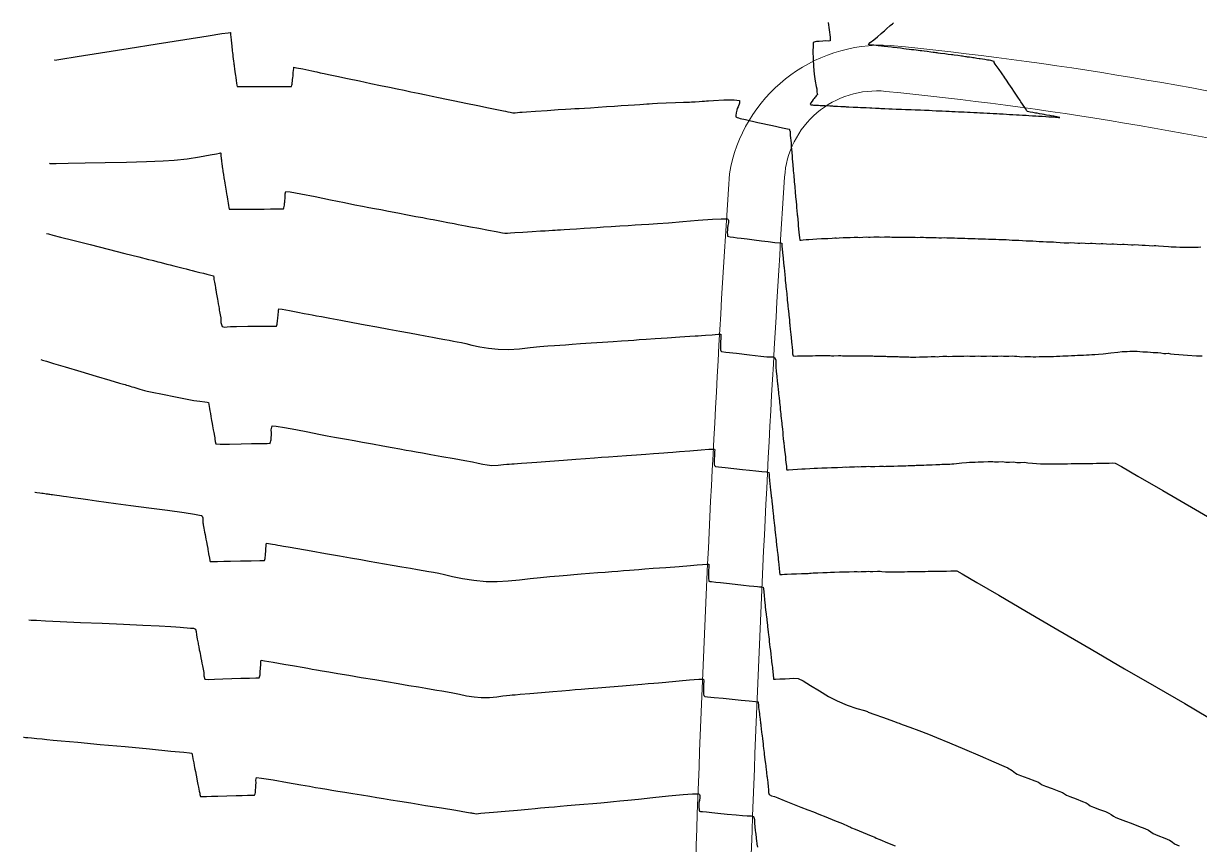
# Model space of a CAD drawing. Header units: millimetres. Extents: x 340454 to 342791, y 6993867 to 6995092.
# Drawn here: x 341712.2 to 341776, y 6994567.9 to 6994612.4 of the extents above; entities that cross this region are included whole.
import ezdxf

# ---------------------------------------------------------------- set-up
doc = ezdxf.new("R2010")
doc.units = ezdxf.units.MM
doc.header["$LTSCALE"] = 10
for name, color, linetype in [('T-HM-CURVA_INTERMEDIARIA', 45, 'Continuous'), ('T-HM-CURVA_MESTRA', 20, 'Continuous'), ('URB-Calçadas', 2, 'Continuous'), ('URB-Quadras', 3, 'Continuous')]:
    doc.layers.add(name, color=color, linetype=linetype)

msp = doc.modelspace()

# ---------------------------------------------------------------- linework, layer by layer
at = {"layer": 'T-HM-CURVA_INTERMEDIARIA', "color": 45, "linetype": 'Continuous', "lineweight": -3, "flags": 128}
for points, elevation in [([(341713.908, 6994610.455), (341713.912, 6994610.455), (341713.928, 6994610.454), (341713.94, 6994610.453), (341714.266, 6994610.505), (341715.139, 6994610.644), (341716.402, 6994610.845), (341717.901, 6994611.082), (341719.478, 6994611.332), (341720.977, 6994611.568), (341722.243, 6994611.767), (341722.982, 6994611.882), (341723.325, 6994611.934), (341723.434, 6994611.95), (341723.448, 6994611.951), (341723.452, 6994611.945), (341723.457, 6994611.92), (341723.46, 6994611.866), (341723.461, 6994611.807), (341723.468, 6994611.731), (341723.476, 6994611.654), (341723.484, 6994611.574), (341723.492, 6994611.492), (341723.5, 6994611.408), (341723.51, 6994611.321), (341723.519, 6994611.233), (341723.529, 6994611.14), (341723.54, 6994611.046), (341723.551, 6994610.948), (341723.562, 6994610.848), (341723.575, 6994610.744), (341723.587, 6994610.637), (341723.601, 6994610.526), (341723.618, 6994610.386), (341723.631, 6994610.282), (341723.638, 6994610.227), (341723.645, 6994610.172), (341723.656, 6994610.087), (341723.666, 6994610.013), (341723.672, 6994609.963), (341723.691, 6994609.834), (341723.71, 6994609.7), (341723.723, 6994609.609), (341723.738, 6994609.508), (341723.761, 6994609.35), (341723.783, 6994609.194), (341723.797, 6994609.097), (341723.809, 6994609.018), (341723.917, 6994609.016), (341724.188, 6994609.017), (341724.552, 6994609.019), (341724.94, 6994609.02), (341725.426, 6994609.022), (341726.005, 6994609.023), (341726.491, 6994609.024), (341726.696, 6994609.025), (341726.751, 6994609.025), (341726.778, 6994609.086), (341726.791, 6994609.139), (341726.804, 6994609.222), (341726.813, 6994609.298), (341726.817, 6994609.346), (341726.822, 6994609.4), (341726.83, 6994609.484), (341726.841, 6994609.595), (341726.858, 6994609.766), (341726.871, 6994609.903), (341726.877, 6994609.967), (341726.887, 6994610.066), (341727.038, 6994610.036), (341727.366, 6994609.967), (341727.7, 6994609.894), (341727.868, 6994609.858), (341727.949, 6994609.841), (341728.031, 6994609.824), (341728.126, 6994609.804), (341728.305, 6994609.766), (341728.521, 6994609.721), (341728.761, 6994609.671), (341729.212, 6994609.576), (341729.796, 6994609.453), (341730.438, 6994609.318), (341731.06, 6994609.188), (341731.585, 6994609.078), (341732.076, 6994608.975), (341732.491, 6994608.889), (341732.864, 6994608.812), (341733.227, 6994608.737), (341733.616, 6994608.656), (341734.051, 6994608.565), (341734.39, 6994608.495), (341734.729, 6994608.424), (341735.164, 6994608.333), (341735.614, 6994608.24), (341736.211, 6994608.117), (341736.854, 6994607.984), (341737.444, 6994607.863), (341737.88, 6994607.773), (341738.064, 6994607.735), (341738.158, 6994607.716), (341738.251, 6994607.696), (341738.357, 6994607.674), (341738.48, 6994607.649), (341738.605, 6994607.619), (341738.747, 6994607.594), (341738.886, 6994607.599), (341739.013, 6994607.613), (341739.134, 6994607.621), (341739.256, 6994607.629), (341739.488, 6994607.646), (341739.99, 6994607.682), (341740.612, 6994607.725), (341741.203, 6994607.766), (341741.614, 6994607.794), (341741.9, 6994607.81), (341742.122, 6994607.821), (341742.345, 6994607.832), (341742.631, 6994607.849), (341742.96, 6994607.869), (341743.373, 6994607.896), (341743.822, 6994607.927), (341744.256, 6994607.956), (341744.627, 6994607.981), (341745.012, 6994608.007), (341745.352, 6994608.03), (341745.631, 6994608.049), (341745.836, 6994608.063), (341746.011, 6994608.075), (341746.15, 6994608.085), (341746.324, 6994608.096), (341746.596, 6994608.108), (341747.058, 6994608.126), (341747.572, 6994608.145), (341748, 6994608.161), (341748.203, 6994608.169), (341748.322, 6994608.176), (341748.44, 6994608.184), (341748.63, 6994608.196), (341748.847, 6994608.211), (341749.011, 6994608.221), (341749.138, 6994608.23), (341749.247, 6994608.238), (341749.357, 6994608.245), (341749.636, 6994608.263), (341750.193, 6994608.293), (341750.752, 6994608.304), (341751.037, 6994608.266), (341751.036, 6994608.11), (341750.957, 6994607.92), (341750.905, 6994607.821), (341750.888, 6994607.728), (341750.875, 6994607.661), (341750.864, 6994607.6), (341750.855, 6994607.549), (341750.847, 6994607.487), (341750.842, 6994607.428), (341750.845, 6994607.369), (341750.906, 6994607.338), (341750.977, 6994607.315), (341751.073, 6994607.287), (341751.366, 6994607.222), (341752.031, 6994607.075), (341752.817, 6994606.901), (341753.365, 6994606.78), (341753.644, 6994606.718), (341753.737, 6994606.697), (341753.749, 6994606.694), (341753.751, 6994606.687), (341753.754, 6994606.657), (341753.757, 6994606.635), (341753.775, 6994606.587), (341753.791, 6994606.391), (341753.807, 6994606.192), (341753.812, 6994606.129), (341753.829, 6994605.932), (341753.845, 6994605.73), (341753.853, 6994605.632), (341753.869, 6994605.442), (341753.886, 6994605.24), (341753.892, 6994605.167), (341753.899, 6994605.094), (341753.912, 6994604.942), (341753.926, 6994604.778), (341753.933, 6994604.688), (341753.941, 6994604.597), (341753.953, 6994604.464), (341753.965, 6994604.316), (341753.975, 6994604.208), (341753.984, 6994604.099), (341753.995, 6994603.983), (341754.006, 6994603.853), (341754.018, 6994603.72), (341754.028, 6994603.601), (341754.038, 6994603.495), (341754.047, 6994603.39), (341754.061, 6994603.24), (341754.073, 6994603.104), (341754.081, 6994603.016), (341754.089, 6994602.927), (341754.104, 6994602.761), (341754.118, 6994602.606), (341754.125, 6994602.536), (341754.131, 6994602.466), (341754.148, 6994602.283), (341754.164, 6994602.109), (341754.169, 6994602.057), (341754.174, 6994602.005), (341754.193, 6994601.805), (341754.211, 6994601.611), (341754.218, 6994601.544), (341754.224, 6994601.472), (341754.24, 6994601.307), (341754.259, 6994601.114), (341754.284, 6994600.833), (341754.3, 6994600.69), (341754.385, 6994600.696), (341754.486, 6994600.705), (341754.649, 6994600.719), (341754.804, 6994600.731), (341755.007, 6994600.745), (341755.233, 6994600.76), (341755.487, 6994600.776), (341755.611, 6994600.784), (341755.683, 6994600.78), (341755.819, 6994600.789), (341756.066, 6994600.805), (341756.206, 6994600.814), (341756.256, 6994600.811), (341756.306, 6994600.808), (341756.433, 6994600.816), (341756.66, 6994600.83), (341756.792, 6994600.837), (341756.855, 6994600.833), (341756.918, 6994600.83), (341757.038, 6994600.836), (341757.246, 6994600.848), (341757.372, 6994600.854), (341757.446, 6994600.85), (341757.52, 6994600.845), (341757.73, 6994600.856), (341757.946, 6994600.866), (341758.03, 6994600.861), (341758.114, 6994600.856), (341758.312, 6994600.864), (341758.516, 6994600.873), (341758.609, 6994600.867), (341758.702, 6994600.861), (341758.888, 6994600.869), (341759.081, 6994600.876), (341759.183, 6994600.871), (341759.285, 6994600.863), (341759.387, 6994600.856), (341759.49, 6994600.851), (341759.673, 6994600.856), (341759.862, 6994600.862), (341759.973, 6994600.855), (341760.084, 6994600.848), (341760.256, 6994600.853), (341760.436, 6994600.857), (341760.554, 6994600.85), (341760.672, 6994600.842), (341760.835, 6994600.846), (341761.006, 6994600.85), (341761.13, 6994600.842), (341761.255, 6994600.834), (341761.41, 6994600.837), (341761.572, 6994600.84), (341761.703, 6994600.832), (341761.835, 6994600.823), (341761.982, 6994600.826), (341762.136, 6994600.828), (341762.273, 6994600.82), (341762.41, 6994600.811), (341762.551, 6994600.813), (341762.698, 6994600.815), (341762.844, 6994600.805), (341762.983, 6994600.796), (341763.121, 6994600.797), (341763.258, 6994600.799), (341763.409, 6994600.789), (341763.554, 6994600.779), (341763.685, 6994600.78), (341763.816, 6994600.781), (341763.972, 6994600.771), (341764.121, 6994600.761), (341764.247, 6994600.762), (341764.373, 6994600.762), (341764.533, 6994600.752), (341764.687, 6994600.741), (341764.808, 6994600.741), (341764.928, 6994600.742), (341765.092, 6994600.731), (341765.251, 6994600.72), (341765.367, 6994600.72), (341765.483, 6994600.72), (341765.65, 6994600.709), (341765.814, 6994600.697), (341765.925, 6994600.697), (341766.036, 6994600.697), (341766.174, 6994600.688), (341766.375, 6994600.674), (341766.579, 6994600.659), (341766.717, 6994600.65), (341766.826, 6994600.649), (341766.935, 6994600.649), (341767.112, 6994600.636), (341767.285, 6994600.624), (341767.39, 6994600.624), (341767.494, 6994600.623), (341767.674, 6994600.61), (341767.851, 6994600.598), (341767.952, 6994600.597), (341768.052, 6994600.596), (341768.194, 6994600.587), (341768.416, 6994600.57), (341768.637, 6994600.553), (341768.783, 6994600.544), (341768.89, 6994600.551), (341768.998, 6994600.557), (341769.186, 6994600.544), (341769.371, 6994600.53), (341769.475, 6994600.537), (341769.579, 6994600.544), (341769.771, 6994600.53), (341769.959, 6994600.516), (341770.058, 6994600.522), (341770.157, 6994600.528), (341770.352, 6994600.514), (341770.544, 6994600.5), (341770.639, 6994600.505), (341770.734, 6994600.511), (341770.932, 6994600.496), (341771.127, 6994600.481), (341771.218, 6994600.486), (341771.309, 6994600.491), (341771.509, 6994600.476), (341771.707, 6994600.461), (341771.795, 6994600.466), (341771.882, 6994600.47), (341772.085, 6994600.455), (341772.286, 6994600.44), (341772.37, 6994600.444), (341772.454, 6994600.448), (341772.66, 6994600.432), (341772.863, 6994600.416), (341772.944, 6994600.42), (341773.024, 6994600.424), (341773.233, 6994600.408), (341773.439, 6994600.392), (341773.516, 6994600.395), (341773.594, 6994600.398), (341773.746, 6994600.387), (341774.013, 6994600.365), (341774.283, 6994600.344), (341774.436, 6994600.332), (341774.511, 6994600.335), (341774.586, 6994600.338), (341774.704, 6994600.329), (341774.897, 6994600.313), (341775.014, 6994600.304), (341775.087, 6994600.306), (341775.158, 6994600.309), (341775.227, 6994600.312), (341775.296, 6994600.314), (341775.425, 6994600.314), (341775.644, 6994600.314), (341775.771, 6994600.315), (341775.837, 6994600.317), (341775.903, 6994600.319), (341776.042, 6994600.327)], 711), ([(341755.851, 6994612.487), (341755.904, 6994612.092), (341755.947, 6994611.69), (341755.95, 6994611.49), (341755.843, 6994611.476), (341755.701, 6994611.489), (341755.552, 6994611.478), (341755.36, 6994611.461), (341755.263, 6994611.453), (341755.212, 6994611.448), (341755.139, 6994611.433), (341755.085, 6994611.418), (341755.035, 6994611.396), (341755.026, 6994611.333), (341755.022, 6994611.213), (341755.018, 6994610.914), (341755.022, 6994610.515), (341755.043, 6994610.096), (341755.088, 6994609.687), (341755.146, 6994609.309), (341755.197, 6994609.023), (341755.221, 6994608.891), (341755.229, 6994608.792), (341755.236, 6994608.709), (341755.254, 6994608.643), (341755.268, 6994608.584), (341755.235, 6994608.546), (341755.197, 6994608.51), (341755.153, 6994608.461), (341755.114, 6994608.417), (341755.078, 6994608.372), (341755.034, 6994608.313), (341754.974, 6994608.231), (341754.908, 6994608.13), (341754.862, 6994608.045), (341754.922, 6994608.027), (341754.991, 6994608.017), (341755.05, 6994608.014), (341755.104, 6994608.011), (341755.191, 6994608.007), (341755.261, 6994608.004), (341755.319, 6994608.001), (341755.401, 6994607.997), (341755.519, 6994607.991), (341755.684, 6994607.982), (341755.938, 6994607.97), (341756.08, 6994607.962), (341756.14, 6994607.959), (341756.2, 6994607.956), (341756.271, 6994607.953), (341756.351, 6994607.949), (341756.529, 6994607.94), (341756.701, 6994607.931), (341756.763, 6994607.928), (341756.826, 6994607.925), (341756.958, 6994607.918), (341757.2, 6994607.906), (341757.45, 6994607.894), (341757.589, 6994607.887), (341757.648, 6994607.884), (341757.706, 6994607.881), (341757.907, 6994607.871), (341758.104, 6994607.861), (341758.203, 6994607.856), (341758.411, 6994607.845), (341758.615, 6994607.835), (341758.701, 6994607.831), (341758.914, 6994607.82), (341759.125, 6994607.81), (341759.2, 6994607.806), (341759.315, 6994607.8), (341759.52, 6994607.79), (341759.634, 6994607.784), (341759.707, 6994607.787), (341759.824, 6994607.781), (341760.034, 6994607.771), (341760.15, 6994607.765), (341760.217, 6994607.771), (341760.335, 6994607.765), (341760.55, 6994607.754), (341760.667, 6994607.748), (341760.725, 6994607.752), (341760.845, 6994607.746), (341761.064, 6994607.735), (341761.183, 6994607.729), (341761.233, 6994607.732), (341761.309, 6994607.728), (341761.486, 6994607.718), (341761.697, 6994607.708), (341761.871, 6994607.7), (341762.022, 6994607.693), (341762.211, 6994607.685), (341762.397, 6994607.677), (341762.545, 6994607.671), (341762.725, 6994607.663), (341762.902, 6994607.654), (341763.043, 6994607.647), (341763.22, 6994607.638), (341763.4, 6994607.629), (341763.547, 6994607.621), (341763.731, 6994607.612), (341763.918, 6994607.603), (341764.07, 6994607.595), (341764.262, 6994607.585), (341764.452, 6994607.575), (341764.603, 6994607.568), (341764.793, 6994607.557), (341764.982, 6994607.547), (341765.133, 6994607.539), (341765.322, 6994607.528), (341765.512, 6994607.518), (341765.662, 6994607.509), (341765.851, 6994607.498), (341766.041, 6994607.488), (341766.191, 6994607.479), (341766.38, 6994607.468), (341766.57, 6994607.456), (341766.72, 6994607.448), (341766.909, 6994607.436), (341767.099, 6994607.425), (341767.249, 6994607.416), (341767.438, 6994607.404), (341767.636, 6994607.392), (341767.795, 6994607.382), (341767.965, 6994607.371), (341768.161, 6994607.353), (341768.325, 6994607.337), (341768.395, 6994607.344), (341768.236, 6994607.383), (341768.07, 6994607.403), (341768.013, 6994607.413), (341767.854, 6994607.442), (341767.678, 6994607.473), (341767.61, 6994607.486), (341767.542, 6994607.498), (341767.439, 6994607.516), (341767.301, 6994607.54), (341767.166, 6994607.564), (341767.07, 6994607.581), (341767.006, 6994607.592), (341766.943, 6994607.603), (341766.788, 6994607.63), (341766.647, 6994607.655), (341766.613, 6994607.706), (341766.531, 6994607.829), (341766.38, 6994608.057), (341766.29, 6994608.192), (341766.249, 6994608.251), (341766.209, 6994608.311), (341766.154, 6994608.392), (341766.082, 6994608.498), (341766.01, 6994608.604), (341765.904, 6994608.764), (341765.81, 6994608.904), (341765.723, 6994609.033), (341765.636, 6994609.161), (341765.504, 6994609.355), (341765.408, 6994609.496), (341765.357, 6994609.571), (341765.306, 6994609.646), (341765.231, 6994609.756), (341765.104, 6994609.94), (341765.004, 6994610.087), (341764.9, 6994610.237), (341764.841, 6994610.323), (341764.834, 6994610.377), (341764.773, 6994610.394), (341764.718, 6994610.407), (341764.651, 6994610.419), (341764.563, 6994610.436), (341764.476, 6994610.451), (341764.408, 6994610.462), (341764.337, 6994610.474), (341764.21, 6994610.495), (341764.085, 6994610.515), (341764.03, 6994610.523), (341763.891, 6994610.544), (341763.751, 6994610.566), (341763.689, 6994610.575), (341763.605, 6994610.587), (341763.507, 6994610.601), (341763.401, 6994610.616), (341763.34, 6994610.625), (341763.28, 6994610.633), (341763.196, 6994610.645), (341763.125, 6994610.655), (341763.07, 6994610.662), (341762.875, 6994610.689), (341762.678, 6994610.715), (341762.603, 6994610.725), (341762.522, 6994610.736), (341762.347, 6994610.759), (341762.163, 6994610.784), (341761.929, 6994610.814), (341761.801, 6994610.831), (341761.742, 6994610.839), (341761.683, 6994610.846), (341761.614, 6994610.855), (341761.539, 6994610.865), (341761.399, 6994610.883), (341761.201, 6994610.908), (341761.044, 6994610.928), (341760.923, 6994610.943), (341760.822, 6994610.956), (341760.72, 6994610.968), (341760.61, 6994610.982), (341760.484, 6994610.998), (341760.363, 6994611.012), (341760.239, 6994611.028), (341760.077, 6994611.047), (341759.942, 6994611.064), (341759.85, 6994611.075), (341759.757, 6994611.086), (341759.575, 6994611.108), (341759.409, 6994611.127), (341759.342, 6994611.135), (341759.276, 6994611.143), (341759.07, 6994611.167), (341758.876, 6994611.19), (341758.794, 6994611.199), (341758.727, 6994611.207), (341758.559, 6994611.226), (341758.312, 6994611.254), (341758.133, 6994611.255), (341758.024, 6994611.286), (341758.117, 6994611.393), (341758.321, 6994611.548), (341758.508, 6994611.711), (341758.717, 6994611.894), (341758.821, 6994611.985), (341758.887, 6994612.041), (341758.999, 6994612.138), (341759.202, 6994612.316), (341759.322, 6994612.42), (341759.376, 6994612.466)], 712), ([(341713.48, 6994601.053), (341713.581, 6994601.028), (341713.816, 6994600.968), (341714.241, 6994600.86), (341714.91, 6994600.691), (341715.848, 6994600.453), (341716.817, 6994600.207), (341717.727, 6994599.977), (341718.489, 6994599.783), (341719.015, 6994599.65), (341719.215, 6994599.599), (341719.276, 6994599.584), (341719.337, 6994599.568), (341719.415, 6994599.549), (341719.507, 6994599.525), (341719.63, 6994599.494), (341719.831, 6994599.443), (341720.005, 6994599.399), (341720.191, 6994599.352), (341720.386, 6994599.302), (341720.596, 6994599.249), (341720.749, 6994599.211), (341720.883, 6994599.176), (341721.052, 6994599.134), (341721.225, 6994599.09), (341721.378, 6994599.051), (341721.57, 6994599.002), (341721.791, 6994598.946), (341721.991, 6994598.896), (341722.165, 6994598.852), (341722.392, 6994598.802), (341722.523, 6994598.758), (341722.549, 6994598.666), (341722.558, 6994598.558), (341722.581, 6994598.424), (341722.615, 6994598.228), (341722.634, 6994598.119), (341722.644, 6994598.065), (341722.653, 6994598.012), (341722.68, 6994597.858), (341722.711, 6994597.683), (341722.727, 6994597.591), (341722.743, 6994597.499), (341722.762, 6994597.389), (341722.786, 6994597.25), (341722.812, 6994597.101), (341722.832, 6994596.987), (341722.847, 6994596.904), (341722.862, 6994596.82), (341722.894, 6994596.637), (341722.922, 6994596.475), (341722.937, 6994596.394), (341722.933, 6994596.232), (341723.004, 6994596.013), (341723.12, 6994595.976), (341723.267, 6994595.996), (341723.447, 6994596.016), (341723.776, 6994596.018), (341724.39, 6994596.023), (341725.085, 6994596.027), (341725.653, 6994596.031), (341725.889, 6994596.033), (341725.942, 6994596.032), (341725.97, 6994596.087), (341725.982, 6994596.138), (341725.991, 6994596.192), (341726.002, 6994596.281), (341726.007, 6994596.343), (341726.017, 6994596.455), (341726.036, 6994596.666), (341726.048, 6994596.802), (341726.049, 6994596.9), (341726.064, 6994596.978), (341726.246, 6994596.953), (341726.647, 6994596.878), (341727.101, 6994596.788), (341727.44, 6994596.722), (341727.684, 6994596.677), (341727.877, 6994596.642), (341728.121, 6994596.597), (341728.386, 6994596.547), (341728.84, 6994596.463), (341729.424, 6994596.354), (341730.08, 6994596.233), (341730.75, 6994596.108), (341731.375, 6994595.993), (341732.04, 6994595.87), (341732.635, 6994595.76), (341733.161, 6994595.663), (341733.616, 6994595.58), (341734, 6994595.509), (341734.409, 6994595.433), (341734.763, 6994595.367), (341735.063, 6994595.312), (341735.309, 6994595.266), (341735.545, 6994595.223), (341735.732, 6994595.188), (341735.968, 6994595.144), (341736.201, 6994595.09), (341736.538, 6994595.007), (341736.957, 6994594.914), (341737.437, 6994594.831), (341737.958, 6994594.779), (341738.522, 6994594.775), (341739.118, 6994594.811), (341739.7, 6994594.867), (341740.224, 6994594.924), (341740.644, 6994594.964), (341741.018, 6994594.989), (341741.308, 6994595.009), (341741.599, 6994595.028), (341741.972, 6994595.054), (341742.419, 6994595.084), (341742.993, 6994595.123), (341743.611, 6994595.166), (341744.187, 6994595.205), (341744.636, 6994595.236), (341745.012, 6994595.262), (341745.305, 6994595.282), (341745.599, 6994595.302), (341745.975, 6994595.328), (341746.465, 6994595.36), (341747.121, 6994595.404), (341747.798, 6994595.449), (341748.349, 6994595.486), (341748.627, 6994595.505), (341748.801, 6994595.516), (341748.974, 6994595.528), (341749.202, 6994595.544), (341749.555, 6994595.569), (341749.879, 6994595.591), (341750.024, 6994595.598), (341750.025, 6994595.548), (341750.021, 6994595.497), (341750.02, 6994595.425), (341750.017, 6994595.338), (341750.014, 6994595.21), (341750.01, 6994595.048), (341750.007, 6994594.929), (341750.006, 6994594.868), (341750.007, 6994594.813), (341750.011, 6994594.757), (341750.019, 6994594.702), (341750.068, 6994594.658), (341750.306, 6994594.63), (341750.875, 6994594.562), (341751.571, 6994594.479), (341752.187, 6994594.406), (341752.516, 6994594.367), (341752.693, 6994594.368), (341752.837, 6994594.372), (341752.956, 6994594.315), (341753.012, 6994594.181), (341753.009, 6994594.007), (341753.008, 6994593.81), (341753.029, 6994593.601), (341753.047, 6994593.427), (341753.055, 6994593.349), (341753.064, 6994593.271), (341753.083, 6994593.084), (341753.103, 6994592.889), (341753.109, 6994592.831), (341753.115, 6994592.773), (341753.133, 6994592.606), (341753.151, 6994592.429), (341753.159, 6994592.353), (341753.167, 6994592.276), (341753.183, 6994592.129), (341753.2, 6994591.969), (341753.21, 6994591.874), (341753.22, 6994591.779), (341753.233, 6994591.651), (341753.248, 6994591.509), (341753.26, 6994591.395), (341753.272, 6994591.281), (341753.284, 6994591.166), (341753.297, 6994591.048), (341753.312, 6994590.908), (341753.325, 6994590.784), (341753.335, 6994590.686), (341753.346, 6994590.588), (341753.362, 6994590.431), (341753.378, 6994590.287), (341753.386, 6994590.207), (341753.395, 6994590.128), (341753.413, 6994589.953), (341753.431, 6994589.79), (341753.437, 6994589.728), (341753.444, 6994589.667), (341753.458, 6994589.535), (341753.484, 6994589.292), (341753.504, 6994589.104), (341753.523, 6994588.928), (341753.532, 6994588.849), (341753.537, 6994588.795), (341753.551, 6994588.667), (341753.577, 6994588.432), (341753.59, 6994588.304), (341753.597, 6994588.246), (341753.693, 6994588.251), (341753.919, 6994588.265), (341754.188, 6994588.282), (341754.411, 6994588.295), (341754.604, 6994588.305), (341754.844, 6994588.318), (341755.077, 6994588.33), (341755.262, 6994588.339), (341755.493, 6994588.35), (341755.786, 6994588.363), (341756.032, 6994588.373), (341756.137, 6994588.377), (341756.196, 6994588.373), (341756.347, 6994588.38), (341756.623, 6994588.394), (341756.776, 6994588.401), (341756.848, 6994588.395), (341756.994, 6994588.402), (341757.261, 6994588.414), (341757.41, 6994588.421), (341757.494, 6994588.414), (341757.637, 6994588.42), (341757.894, 6994588.432), (341758.039, 6994588.438), (341758.136, 6994588.43), (341758.233, 6994588.422), (341758.375, 6994588.428), (341758.628, 6994588.438), (341758.773, 6994588.443), (341758.827, 6994588.438), (341758.882, 6994588.434), (341758.975, 6994588.437), (341759.175, 6994588.444), (341759.405, 6994588.452), (341759.627, 6994588.46), (341759.812, 6994588.467), (341759.904, 6994588.47), (341759.975, 6994588.47), (341760.047, 6994588.47), (341760.177, 6994588.474), (341760.396, 6994588.482), (341760.532, 6994588.487), (341760.614, 6994588.491), (341760.697, 6994588.496), (341760.826, 6994588.5), (341761.036, 6994588.507), (341761.17, 6994588.512), (341761.258, 6994588.516), (341761.346, 6994588.521), (341761.474, 6994588.526), (341761.676, 6994588.532), (341761.807, 6994588.537), (341761.901, 6994588.542), (341761.996, 6994588.547), (341762.121, 6994588.551), (341762.316, 6994588.558), (341762.445, 6994588.562), (341762.545, 6994588.567), (341762.645, 6994588.572), (341762.803, 6994588.591), (341763.081, 6994588.625), (341763.342, 6994588.651), (341763.51, 6994588.662), (341763.645, 6994588.665), (341763.808, 6994588.67), (341763.969, 6994588.677), (341764.098, 6994588.682), (341764.254, 6994588.688), (341764.521, 6994588.701), (341764.68, 6994588.706), (341764.772, 6994588.691), (341764.865, 6994588.677), (341765.071, 6994588.685), (341765.28, 6994588.693), (341765.375, 6994588.678), (341765.471, 6994588.663), (341765.671, 6994588.67), (341765.875, 6994588.676), (341765.973, 6994588.661), (341766.072, 6994588.645), (341766.268, 6994588.651), (341766.466, 6994588.657), (341766.568, 6994588.641), (341766.669, 6994588.624), (341766.921, 6994588.606), (341767.35, 6994588.58), (341767.632, 6994588.565), (341767.77, 6994588.564), (341767.908, 6994588.566), (341768.113, 6994588.571), (341768.322, 6994588.575), (341768.466, 6994588.575), (341768.609, 6994588.576), (341768.808, 6994588.58), (341769.012, 6994588.584), (341769.16, 6994588.584), (341769.308, 6994588.584), (341769.502, 6994588.588), (341769.701, 6994588.592), (341769.854, 6994588.593), (341770.007, 6994588.593), (341770.195, 6994588.596), (341770.39, 6994588.6), (341770.547, 6994588.6), (341770.704, 6994588.6), (341770.888, 6994588.604), (341771.078, 6994588.607), (341771.243, 6994588.621), (341771.401, 6994588.607), (341771.731, 6994588.422), (341772.618, 6994587.911), (341773.983, 6994587.121), (341775.747, 6994586.097), (341777.829, 6994584.887)], 709), ([(341713.168, 6994594.219), (341713.259, 6994594.192), (341713.474, 6994594.128), (341713.866, 6994594.012), (341714.484, 6994593.828), (341715.336, 6994593.575), (341716.181, 6994593.324), (341716.917, 6994593.106), (341717.44, 6994592.951), (341717.649, 6994592.889), (341717.736, 6994592.863), (341717.822, 6994592.837), (341717.913, 6994592.81), (341718.009, 6994592.782), (341718.107, 6994592.753), (341718.211, 6994592.722), (341718.317, 6994592.691), (341718.43, 6994592.657), (341718.545, 6994592.623), (341718.669, 6994592.586), (341718.793, 6994592.547), (341718.93, 6994592.509), (341719.201, 6994592.453), (341719.776, 6994592.339), (341720.47, 6994592.203), (341721.097, 6994592.082), (341721.472, 6994592.012), (341721.793, 6994591.963), (341722.063, 6994591.927), (341722.18, 6994591.912), (341722.252, 6994591.902), (341722.274, 6994591.786), (341722.313, 6994591.569), (341722.335, 6994591.438), (341722.348, 6994591.368), (341722.361, 6994591.298), (341722.388, 6994591.145), (341722.428, 6994590.926), (341722.457, 6994590.762), (341722.48, 6994590.635), (341722.5, 6994590.525), (341722.52, 6994590.414), (341722.546, 6994590.273), (341722.581, 6994590.078), (341722.6, 6994589.975), (341722.613, 6994589.903), (341722.617, 6994589.789), (341722.659, 6994589.648), (341722.889, 6994589.634), (341723.403, 6994589.638), (341724.029, 6994589.652), (341724.596, 6994589.667), (341724.932, 6994589.675), (341725.211, 6994589.678), (341725.445, 6994589.681), (341725.545, 6994589.683), (341725.595, 6994589.681), (341725.628, 6994589.747), (341725.643, 6994589.825), (341725.651, 6994589.881), (341725.656, 6994589.933), (341725.663, 6994590.017), (341725.671, 6994590.116), (341725.677, 6994590.183), (341725.682, 6994590.249), (341725.665, 6994590.422), (341725.714, 6994590.629), (341725.92, 6994590.621), (341726.379, 6994590.547), (341726.988, 6994590.431), (341727.644, 6994590.299), (341728.243, 6994590.178), (341728.683, 6994590.093), (341729.096, 6994590.019), (341729.417, 6994589.961), (341729.738, 6994589.904), (341730.151, 6994589.83), (341730.605, 6994589.748), (341731.143, 6994589.651), (341731.701, 6994589.55), (341732.215, 6994589.458), (341732.621, 6994589.384), (341732.97, 6994589.321), (341733.242, 6994589.272), (341733.514, 6994589.223), (341733.863, 6994589.161), (341734.311, 6994589.081), (341734.915, 6994588.973), (341735.566, 6994588.857), (341736.152, 6994588.752), (341736.56, 6994588.679), (341736.874, 6994588.617), (341737.132, 6994588.56), (341737.37, 6994588.516), (341737.619, 6994588.49), (341737.965, 6994588.496), (341738.254, 6994588.528), (341738.426, 6994588.55), (341738.559, 6994588.56), (341738.693, 6994588.57), (341738.82, 6994588.579), (341739.002, 6994588.592), (341739.223, 6994588.608), (341739.508, 6994588.629), (341740.053, 6994588.67), (341740.752, 6994588.721), (341741.495, 6994588.776), (341742.175, 6994588.826), (341742.683, 6994588.863), (341743.172, 6994588.899), (341743.552, 6994588.928), (341743.933, 6994588.956), (341744.422, 6994588.992), (341744.921, 6994589.028), (341745.452, 6994589.066), (341745.96, 6994589.102), (341746.385, 6994589.133), (341746.673, 6994589.154), (341746.94, 6994589.173), (341747.153, 6994589.189), (341747.42, 6994589.209), (341747.78, 6994589.237), (341748.351, 6994589.284), (341748.968, 6994589.333), (341749.384, 6994589.362), (341749.595, 6994589.373), (341749.669, 6994589.373), (341749.681, 6994589.371), (341749.688, 6994589.358), (341749.694, 6994589.317), (341749.687, 6994589.236), (341749.677, 6994589.154), (341749.675, 6994589.075), (341749.674, 6994588.997), (341749.67, 6994588.83), (341749.667, 6994588.685), (341749.667, 6994588.634), (341749.671, 6994588.546), (341749.681, 6994588.476), (341749.746, 6994588.43), (341749.894, 6994588.413), (341750.257, 6994588.371), (341750.73, 6994588.317), (341751.203, 6994588.264), (341751.571, 6994588.222), (341751.925, 6994588.187), (341752.252, 6994588.16), (341752.501, 6994588.133), (341752.619, 6994588.102), (341752.647, 6994587.991), (341752.646, 6994587.853), (341752.664, 6994587.688), (341752.688, 6994587.469), (341752.7, 6994587.355), (341752.708, 6994587.287), (341752.72, 6994587.177), (341752.742, 6994586.976), (341752.754, 6994586.858), (341752.761, 6994586.801), (341752.767, 6994586.743), (341752.787, 6994586.559), (341752.809, 6994586.361), (341752.818, 6994586.28), (341752.827, 6994586.199), (341752.844, 6994586.04), (341752.864, 6994585.864), (341752.875, 6994585.759), (341752.887, 6994585.653), (341752.901, 6994585.522), (341752.918, 6994585.367), (341752.933, 6994585.232), (341752.947, 6994585.107), (341752.96, 6994584.988), (341752.973, 6994584.87), (341752.992, 6994584.704), (341753.008, 6994584.56), (341753.018, 6994584.467), (341753.029, 6994584.373), (341753.05, 6994584.184), (341753.069, 6994584.013), (341753.077, 6994583.944), (341753.084, 6994583.876), (341753.108, 6994583.664), (341753.13, 6994583.464), (341753.14, 6994583.379), (341753.15, 6994583.287), (341753.171, 6994583.098), (341753.192, 6994582.914), (341753.199, 6994582.709), (341753.229, 6994582.583), (341753.342, 6994582.571), (341753.484, 6994582.592), (341753.624, 6994582.597), (341753.849, 6994582.605), (341754.121, 6994582.614), (341754.405, 6994582.624), (341754.642, 6994582.632), (341754.759, 6994582.637), (341754.836, 6994582.644), (341754.913, 6994582.652), (341755.035, 6994582.658), (341755.278, 6994582.667), (341755.562, 6994582.679), (341755.786, 6994582.688), (341755.965, 6994582.695), (341756.182, 6994582.704), (341756.451, 6994582.715), (341756.678, 6994582.724), (341756.775, 6994582.728), (341756.834, 6994582.718), (341756.984, 6994582.724), (341757.26, 6994582.734), (341757.411, 6994582.74), (341757.48, 6994582.729), (341757.626, 6994582.734), (341757.894, 6994582.743), (341758.042, 6994582.748), (341758.12, 6994582.736), (341758.263, 6994582.74), (341758.523, 6994582.748), (341758.668, 6994582.753), (341758.754, 6994582.739), (341758.954, 6994582.726), (341759.16, 6994582.714), (341759.218, 6994582.714), (341759.276, 6994582.714), (341759.431, 6994582.718), (341759.702, 6994582.723), (341759.859, 6994582.727), (341759.924, 6994582.727), (341759.988, 6994582.727), (341760.14, 6994582.73), (341760.403, 6994582.736), (341760.557, 6994582.739), (341760.628, 6994582.739), (341760.698, 6994582.739), (341760.847, 6994582.742), (341761.103, 6994582.747), (341761.255, 6994582.75), (341761.331, 6994582.75), (341761.407, 6994582.75), (341761.554, 6994582.753), (341761.801, 6994582.758), (341761.951, 6994582.761), (341762.033, 6994582.761), (341762.114, 6994582.761), (341762.259, 6994582.764), (341762.499, 6994582.768), (341762.647, 6994582.771), (341762.735, 6994582.775), (341762.82, 6994582.771), (341763.112, 6994582.603), (341763.903, 6994582.142), (341765.096, 6994581.447), (341766.591, 6994580.575), (341768.29, 6994579.583), (341770.096, 6994578.529), (341771.91, 6994577.472), (341773.635, 6994576.469), (341775.17, 6994575.577), (341776.419, 6994574.854)], 708), ([(341712.841, 6994587.04), (341712.873, 6994587.036), (341712.961, 6994587.023), (341713.114, 6994587.002), (341713.228, 6994586.986), (341713.297, 6994586.976), (341713.395, 6994586.962), (341713.461, 6994586.953), (341713.546, 6994586.941), (341713.599, 6994586.933), (341713.658, 6994586.925), (341713.729, 6994586.915), (341713.811, 6994586.903), (341713.91, 6994586.889), (341714.036, 6994586.872), (341714.181, 6994586.851), (341714.395, 6994586.821), (341714.572, 6994586.796), (341714.792, 6994586.765), (341715.061, 6994586.727), (341715.341, 6994586.688), (341715.726, 6994586.633), (341716.194, 6994586.567), (341716.723, 6994586.493), (341717.236, 6994586.425), (341718.052, 6994586.32), (341719.033, 6994586.193), (341720.043, 6994586.06), (341720.946, 6994585.934), (341721.5, 6994585.849), (341721.771, 6994585.799), (341721.867, 6994585.774), (341721.886, 6994585.764), (341721.913, 6994585.73), (341721.946, 6994585.639), (341721.961, 6994585.489), (341721.958, 6994585.374), (341721.967, 6994585.322), (341721.977, 6994585.27), (341722.01, 6994585.09), (341722.052, 6994584.863), (341722.075, 6994584.744), (341722.097, 6994584.625), (341722.12, 6994584.497), (341722.147, 6994584.352), (341722.187, 6994584.139), (341722.216, 6994583.982), (341722.229, 6994583.911), (341722.242, 6994583.84), (341722.269, 6994583.7), (341722.312, 6994583.467), (341722.336, 6994583.341), (341722.347, 6994583.281), (341722.468, 6994583.282), (341722.754, 6994583.288), (341723.095, 6994583.294), (341723.445, 6994583.3), (341723.99, 6994583.309), (341724.574, 6994583.319), (341725.04, 6994583.327), (341725.232, 6994583.33), (341725.288, 6994583.331), (341725.311, 6994583.38), (341725.324, 6994583.436), (341725.335, 6994583.511), (341725.342, 6994583.581), (341725.346, 6994583.634), (341725.351, 6994583.695), (341725.361, 6994583.827), (341725.374, 6994583.99), (341725.384, 6994584.113), (341725.391, 6994584.198), (341725.397, 6994584.278), (341725.513, 6994584.259), (341725.73, 6994584.22), (341725.865, 6994584.195), (341725.942, 6994584.182), (341726.02, 6994584.168), (341726.138, 6994584.148), (341726.328, 6994584.115), (341726.572, 6994584.072), (341727.104, 6994583.979), (341727.817, 6994583.854), (341728.602, 6994583.716), (341729.353, 6994583.585), (341729.961, 6994583.478), (341730.509, 6994583.383), (341730.973, 6994583.302), (341731.389, 6994583.23), (341731.792, 6994583.16), (341732.218, 6994583.086), (341732.744, 6994582.994), (341733.2, 6994582.914), (341733.586, 6994582.847), (341733.903, 6994582.791), (341734.206, 6994582.738), (341734.447, 6994582.696), (341734.75, 6994582.643), (341735.052, 6994582.577), (341735.485, 6994582.474), (341736.025, 6994582.36), (341736.643, 6994582.26), (341737.313, 6994582.2), (341737.9, 6994582.196), (341738.505, 6994582.23), (341739.111, 6994582.288), (341739.7, 6994582.356), (341740.257, 6994582.422), (341740.763, 6994582.472), (341741.271, 6994582.512), (341741.69, 6994582.546), (341742.068, 6994582.576), (341742.456, 6994582.606), (341742.902, 6994582.641), (341743.361, 6994582.677), (341743.761, 6994582.708), (341744.116, 6994582.735), (341744.442, 6994582.76), (341744.751, 6994582.784), (341745.074, 6994582.809), (341745.325, 6994582.829), (341745.576, 6994582.849), (341745.899, 6994582.874), (341746.364, 6994582.91), (341747.039, 6994582.962), (341747.766, 6994583.018), (341748.386, 6994583.066), (341748.74, 6994583.093), (341749.027, 6994583.116), (341749.267, 6994583.135), (341749.37, 6994583.141), (341749.369, 6994583.063), (341749.367, 6994582.962), (341749.365, 6994582.809), (341749.363, 6994582.665), (341749.361, 6994582.568), (341749.36, 6994582.507), (341749.36, 6994582.456), (341749.36, 6994582.405), (341749.363, 6994582.334), (341749.369, 6994582.276), (341749.381, 6994582.223), (341749.433, 6994582.202), (341749.527, 6994582.192), (341749.748, 6994582.168), (341750.011, 6994582.139), (341750.329, 6994582.105), (341750.796, 6994582.054), (341751.26, 6994582.003), (341751.57, 6994581.969), (341751.808, 6994581.943), (341752.005, 6994581.922), (341752.116, 6994581.91), (341752.224, 6994581.908), (341752.314, 6994581.888), (341752.336, 6994581.803), (341752.349, 6994581.637), (341752.366, 6994581.438), (341752.39, 6994581.223), (341752.412, 6994581.031), (341752.422, 6994580.941), (341752.433, 6994580.843), (341752.455, 6994580.65), (341752.479, 6994580.444), (341752.488, 6994580.369), (341752.496, 6994580.294), (341752.515, 6994580.13), (341752.536, 6994579.947), (341752.548, 6994579.845), (341752.56, 6994579.743), (341752.575, 6994579.609), (341752.593, 6994579.45), (341752.609, 6994579.315), (341752.623, 6994579.191), (341752.637, 6994579.072), (341752.651, 6994578.953), (341752.671, 6994578.784), (341752.687, 6994578.638), (341752.698, 6994578.548), (341752.709, 6994578.457), (341752.731, 6994578.262), (341752.752, 6994578.085), (341752.759, 6994578.022), (341752.766, 6994577.96), (341752.78, 6994577.841), (341752.804, 6994577.639), (341752.817, 6994577.53), (341752.824, 6994577.463), (341752.84, 6994577.335), (341752.867, 6994577.102), (341752.882, 6994576.974), (341752.889, 6994576.91), (341752.991, 6994576.91), (341753.229, 6994576.916), (341753.512, 6994576.922), (341753.753, 6994576.944), (341753.965, 6994576.966), (341754.215, 6994576.935), (341754.479, 6994576.811), (341754.883, 6994576.568), (341755.365, 6994576.266), (341755.866, 6994575.965), (341756.326, 6994575.723), (341756.876, 6994575.5), (341757.405, 6994575.319), (341757.805, 6994575.198), (341757.97, 6994575.15), (341758.019, 6994575.125), (341758.067, 6994575.099), (341758.314, 6994575.012), (341758.843, 6994574.825), (341759.375, 6994574.637), (341759.627, 6994574.547), (341759.692, 6994574.513), (341759.756, 6994574.479), (341759.91, 6994574.425), (341760.275, 6994574.299), (341760.76, 6994574.126), (341761.275, 6994573.931), (341761.721, 6994573.748), (341762.413, 6994573.457), (341763.236, 6994573.107), (341764.077, 6994572.747), (341764.823, 6994572.426), (341765.36, 6994572.194), (341765.575, 6994572.1), (341765.651, 6994572.053), (341765.726, 6994572.003), (341765.808, 6994571.947), (341765.9, 6994571.884), (341765.988, 6994571.82), (341766.08, 6994571.761), (341766.275, 6994571.685), (341766.655, 6994571.544), (341767.038, 6994571.402), (341767.239, 6994571.323), (341767.337, 6994571.255), (341767.434, 6994571.187), (341767.625, 6994571.112), (341767.985, 6994570.978), (341768.348, 6994570.842), (341768.544, 6994570.763), (341768.65, 6994570.69), (341768.755, 6994570.616), (341768.941, 6994570.541), (341769.282, 6994570.413), (341769.625, 6994570.284), (341769.817, 6994570.205), (341769.93, 6994570.126), (341770.042, 6994570.046), (341770.225, 6994569.971), (341770.547, 6994569.85), (341770.871, 6994569.727), (341771.06, 6994569.649), (341771.179, 6994569.563), (341771.298, 6994569.477), (341771.435, 6994569.417), (341771.668, 6994569.326), (341771.96, 6994569.214), (341772.272, 6994569.093), (341772.669, 6994568.94), (341772.998, 6994568.815), (341773.199, 6994568.727), (341773.327, 6994568.633), (341773.455, 6994568.539), (341773.709, 6994568.434), (341774.082, 6994568.294), (341774.343, 6994568.185), (341774.477, 6994568.085), (341774.611, 6994567.986), (341774.858, 6994567.882)], 707), ([(341712.525, 6994580.111), (341712.649, 6994580.106), (341712.932, 6994580.093), (341713.432, 6994580.07), (341714.215, 6994580.034), (341715.32, 6994579.983), (341716.491, 6994579.93), (341717.647, 6994579.877), (341718.706, 6994579.828), (341719.589, 6994579.787), (341720.213, 6994579.757), (341720.499, 6994579.742), (341720.728, 6994579.724), (341720.914, 6994579.707), (341721.099, 6994579.686), (341721.287, 6994579.676), (341721.442, 6994579.667), (341721.55, 6994579.622), (341721.6, 6994579.487), (341721.609, 6994579.309), (341721.653, 6994579.077), (341721.682, 6994578.928), (341721.694, 6994578.863), (341721.707, 6994578.798), (341721.733, 6994578.659), (341721.764, 6994578.494), (341721.784, 6994578.39), (341721.804, 6994578.287), (341721.825, 6994578.178), (341721.847, 6994578.062), (341721.877, 6994577.904), (341721.902, 6994577.776), (341721.915, 6994577.705), (341721.929, 6994577.633), (341721.966, 6994577.441), (341721.999, 6994577.265), (341722.011, 6994577.206), (341722.013, 6994577.079), (341722.067, 6994576.913), (341722.236, 6994576.892), (341722.587, 6994576.903), (341723.043, 6994576.927), (341723.528, 6994576.946), (341724.017, 6994576.957), (341724.476, 6994576.967), (341724.817, 6994576.974), (341724.952, 6994576.977), (341725.004, 6994576.976), (341725.029, 6994577.022), (341725.043, 6994577.079), (341725.052, 6994577.138), (341725.061, 6994577.228), (341725.069, 6994577.337), (341725.078, 6994577.468), (341725.085, 6994577.563), (341725.091, 6994577.642), (341725.095, 6994577.701), (341725.1, 6994577.761), (341725.099, 6994577.844), (341725.112, 6994577.925), (341725.303, 6994577.899), (341725.761, 6994577.822), (341726.344, 6994577.72), (341726.914, 6994577.62), (341727.329, 6994577.548), (341727.637, 6994577.496), (341727.877, 6994577.455), (341728.117, 6994577.415), (341728.425, 6994577.363), (341728.787, 6994577.301), (341729.274, 6994577.218), (341729.865, 6994577.118), (341730.539, 6994577.003), (341731.274, 6994576.879), (341731.911, 6994576.771), (341732.538, 6994576.666), (341733.122, 6994576.567), (341733.635, 6994576.481), (341734.044, 6994576.412), (341734.321, 6994576.366), (341734.642, 6994576.311), (341734.898, 6994576.268), (341735.22, 6994576.213), (341735.503, 6994576.158), (341735.857, 6994576.084), (341736.25, 6994576.007), (341736.653, 6994575.943), (341737.038, 6994575.908), (341737.483, 6994575.913), (341737.881, 6994575.95), (341738.204, 6994575.996), (341738.419, 6994576.025), (341738.583, 6994576.038), (341738.712, 6994576.049), (341738.876, 6994576.063), (341739.156, 6994576.086), (341739.672, 6994576.13), (341740.302, 6994576.183), (341740.924, 6994576.235), (341741.415, 6994576.277), (341741.822, 6994576.31), (341742.139, 6994576.337), (341742.456, 6994576.363), (341742.863, 6994576.396), (341743.362, 6994576.437), (341744.012, 6994576.491), (341744.701, 6994576.548), (341745.315, 6994576.599), (341745.742, 6994576.634), (341746.088, 6994576.663), (341746.387, 6994576.688), (341746.641, 6994576.709), (341746.85, 6994576.727), (341747.049, 6994576.743), (341747.207, 6994576.756), (341747.407, 6994576.773), (341747.767, 6994576.81), (341748.322, 6994576.867), (341748.841, 6994576.912), (341749.091, 6994576.911), (341749.109, 6994576.793), (341749.088, 6994576.632), (341749.085, 6994576.392), (341749.084, 6994576.226), (341749.084, 6994576.174), (341749.089, 6994576.083), (341749.099, 6994576.015), (341749.155, 6994575.972), (341749.303, 6994575.956), (341749.67, 6994575.918), (341750.152, 6994575.869), (341750.645, 6994575.818), (341751.123, 6994575.771), (341751.569, 6994575.728), (341751.903, 6994575.694), (341752.041, 6994575.673), (341752.056, 6994575.601), (341752.06, 6994575.519), (341752.076, 6994575.377), (341752.104, 6994575.147), (341752.119, 6994575.022), (341752.128, 6994574.947), (341752.152, 6994574.742), (341752.178, 6994574.525), (341752.186, 6994574.458), (341752.194, 6994574.391), (341752.215, 6994574.22), (341752.237, 6994574.029), (341752.249, 6994573.932), (341752.261, 6994573.835), (341752.278, 6994573.695), (341752.297, 6994573.532), (341752.312, 6994573.409), (341752.327, 6994573.287), (341752.343, 6994573.153), (341752.357, 6994573.035), (341752.369, 6994572.932), (341752.382, 6994572.828), (341752.397, 6994572.704), (341752.417, 6994572.539), (341752.441, 6994572.338), (341752.459, 6994572.197), (341752.468, 6994572.12), (341752.477, 6994572.043), (341752.502, 6994571.837), (341752.526, 6994571.646), (341752.532, 6994571.596), (341752.538, 6994571.546), (341752.547, 6994571.467), (341752.568, 6994571.296), (341752.593, 6994571.094), (341752.603, 6994570.912), (341752.609, 6994570.761), (341752.647, 6994570.652), (341752.772, 6994570.581), (341752.934, 6994570.54), (341753.123, 6994570.466), (341753.467, 6994570.329), (341753.902, 6994570.157), (341754.362, 6994569.975), (341754.743, 6994569.825), (341755.04, 6994569.709), (341755.337, 6994569.592), (341755.717, 6994569.441), (341756.178, 6994569.254), (341756.611, 6994569.077), (341756.933, 6994568.945), (341757.061, 6994568.892), (341757.116, 6994568.851), (341757.314, 6994568.771), (341757.744, 6994568.598), (341758.175, 6994568.424), (341758.375, 6994568.343), (341758.446, 6994568.29), (341758.637, 6994568.212), (341759.051, 6994568.044), (341759.465, 6994567.876)], 706)]:
    msp.add_lwpolyline(points, dxfattribs=dict(at, elevation=elevation))
at = {"layer": 'T-HM-CURVA_MESTRA', "color": 20, "linetype": 'Continuous', "lineweight": -3, "flags": 128}
for points, elevation in [([(341713.653, 6994604.855), (341713.657, 6994604.854), (341713.677, 6994604.853), (341713.718, 6994604.851), (341713.761, 6994604.85), (341714.005, 6994604.853), (341714.647, 6994604.862), (341715.573, 6994604.877), (341716.666, 6994604.897), (341717.811, 6994604.922), (341718.892, 6994604.951), (341719.795, 6994604.984), (341720.402, 6994605.021), (341721.096, 6994605.102), (341721.773, 6994605.206), (341722.356, 6994605.309), (341722.701, 6994605.375), (341722.862, 6994605.407), (341722.913, 6994605.417), (341722.92, 6994605.418), (341722.923, 6994605.409), (341722.926, 6994605.37), (341722.928, 6994605.339), (341722.936, 6994605.252), (341722.947, 6994605.153), (341722.954, 6994605.099), (341722.96, 6994605.042), (341722.971, 6994604.96), (341722.985, 6994604.842), (341723.005, 6994604.685), (341723.021, 6994604.561), (341723.031, 6994604.479), (341723.042, 6994604.405), (341723.067, 6994604.249), (341723.096, 6994604.071), (341723.11, 6994603.987), (341723.124, 6994603.903), (341723.146, 6994603.774), (341723.181, 6994603.558), (341723.218, 6994603.339), (341723.24, 6994603.208), (341723.254, 6994603.127), (341723.267, 6994603.046), (341723.289, 6994602.916), (341723.325, 6994602.704), (341723.348, 6994602.566), (341723.357, 6994602.462), (341723.381, 6994602.376), (341723.497, 6994602.366), (341723.762, 6994602.368), (341724.114, 6994602.374), (341724.492, 6994602.379), (341724.886, 6994602.379), (341725.282, 6994602.38), (341725.613, 6994602.381), (341725.812, 6994602.381), (341726.027, 6994602.381), (341726.145, 6994602.382), (341726.212, 6994602.382), (341726.267, 6994602.382), (341726.324, 6994602.383), (341726.35, 6994602.443), (341726.365, 6994602.516), (341726.375, 6994602.58), (341726.38, 6994602.632), (341726.386, 6994602.693), (341726.392, 6994602.759), (341726.401, 6994602.85), (341726.409, 6994602.935), (341726.42, 6994603.052), (341726.413, 6994603.198), (341726.446, 6994603.335), (341726.687, 6994603.308), (341727.261, 6994603.202), (341728.034, 6994603.049), (341728.87, 6994602.88), (341729.633, 6994602.725), (341730.189, 6994602.614), (341730.614, 6994602.533), (341730.952, 6994602.469), (341731.26, 6994602.41), (341731.598, 6994602.346), (341732.023, 6994602.265), (341732.529, 6994602.168), (341733.037, 6994602.071), (341733.5, 6994601.982), (341733.869, 6994601.911), (341734.096, 6994601.868), (341734.285, 6994601.832), (341734.435, 6994601.803), (341734.624, 6994601.767), (341734.881, 6994601.719), (341735.229, 6994601.653), (341735.566, 6994601.589), (341735.791, 6994601.546), (341735.992, 6994601.508), (341736.192, 6994601.47), (341736.451, 6994601.421), (341736.912, 6994601.334), (341737.428, 6994601.236), (341737.849, 6994601.157), (341738.025, 6994601.123), (341738.101, 6994601.109), (341738.191, 6994601.089), (341738.328, 6994601.066), (341738.461, 6994601.071), (341738.636, 6994601.086), (341738.861, 6994601.1), (341739.294, 6994601.128), (341739.801, 6994601.16), (341740.247, 6994601.189), (341740.498, 6994601.205), (341740.702, 6994601.218), (341740.906, 6994601.23), (341741.055, 6994601.24), (341741.179, 6994601.247), (341741.334, 6994601.257), (341741.536, 6994601.27), (341741.837, 6994601.289), (341742.209, 6994601.313), (341742.627, 6994601.34), (341742.965, 6994601.361), (341743.306, 6994601.383), (341743.669, 6994601.407), (341744.077, 6994601.433), (341744.55, 6994601.463), (341745.004, 6994601.492), (341745.378, 6994601.515), (341745.73, 6994601.537), (341746.117, 6994601.561), (341746.596, 6994601.591), (341747.186, 6994601.636), (341747.963, 6994601.701), (341748.8, 6994601.771), (341749.569, 6994601.827), (341750.051, 6994601.851), (341750.292, 6994601.851), (341750.38, 6994601.841), (341750.399, 6994601.833), (341750.417, 6994601.81), (341750.437, 6994601.751), (341750.439, 6994601.639), (341750.412, 6994601.484), (341750.384, 6994601.355), (341750.38, 6994601.226), (341750.378, 6994601.141), (341750.377, 6994601.089), (341750.379, 6994601.01), (341750.384, 6994600.959), (341750.396, 6994600.905), (341750.46, 6994600.883), (341750.535, 6994600.873), (341750.706, 6994600.852), (341750.911, 6994600.826), (341751.131, 6994600.799), (341751.457, 6994600.758), (341751.838, 6994600.711), (341752.221, 6994600.663), (341752.599, 6994600.616), (341752.955, 6994600.572), (341753.219, 6994600.54), (341753.324, 6994600.526), (341753.329, 6994600.465), (341753.339, 6994600.365), (341753.356, 6994600.195), (341753.371, 6994600.037), (341753.391, 6994599.844), (341753.4, 6994599.746), (341753.406, 6994599.682), (341753.426, 6994599.487), (341753.446, 6994599.286), (341753.451, 6994599.235), (341753.456, 6994599.184), (341753.473, 6994599.01), (341753.491, 6994598.826), (341753.498, 6994598.756), (341753.505, 6994598.687), (341753.52, 6994598.532), (341753.537, 6994598.366), (341753.546, 6994598.278), (341753.555, 6994598.189), (341753.568, 6994598.055), (341753.583, 6994597.906), (341753.594, 6994597.799), (341753.604, 6994597.691), (341753.616, 6994597.576), (341753.629, 6994597.446), (341753.643, 6994597.311), (341753.655, 6994597.194), (341753.665, 6994597.09), (341753.675, 6994596.986), (341753.691, 6994596.834), (341753.705, 6994596.696), (341753.713, 6994596.611), (341753.722, 6994596.526), (341753.739, 6994596.357), (341753.755, 6994596.199), (341753.762, 6994596.132), (341753.769, 6994596.066), (341753.788, 6994595.879), (341753.806, 6994595.701), (341753.816, 6994595.606), (341753.836, 6994595.402), (341753.857, 6994595.204), (341753.863, 6994595.145), (341753.872, 6994595.054), (341753.891, 6994594.869), (341753.908, 6994594.707), (341753.909, 6994594.536), (341753.937, 6994594.419), (341754.049, 6994594.405), (341754.188, 6994594.423), (341754.321, 6994594.425), (341754.53, 6994594.428), (341754.782, 6994594.43), (341754.993, 6994594.433), (341755.161, 6994594.434), (341755.371, 6994594.435), (341755.637, 6994594.436), (341755.86, 6994594.436), (341755.956, 6994594.436), (341756.021, 6994594.432), (341756.155, 6994594.433), (341756.401, 6994594.434), (341756.538, 6994594.435), (341756.619, 6994594.43), (341756.749, 6994594.43), (341756.984, 6994594.431), (341757.116, 6994594.431), (341757.213, 6994594.425), (341757.339, 6994594.425), (341757.563, 6994594.425), (341757.692, 6994594.425), (341757.748, 6994594.422), (341757.803, 6994594.418), (341757.926, 6994594.418), (341758.14, 6994594.418), (341758.266, 6994594.417), (341758.328, 6994594.413), (341758.391, 6994594.409), (341758.453, 6994594.404), (341758.516, 6994594.4), (341758.639, 6994594.399), (341758.849, 6994594.399), (341758.975, 6994594.398), (341759.045, 6994594.393), (341759.114, 6994594.388), (341759.234, 6994594.387), (341759.434, 6994594.386), (341759.557, 6994594.385), (341759.633, 6994594.38), (341759.708, 6994594.375), (341759.825, 6994594.373), (341760.016, 6994594.372), (341760.136, 6994594.371), (341760.218, 6994594.366), (341760.3, 6994594.359), (341760.382, 6994594.353), (341760.465, 6994594.348), (341760.591, 6994594.355), (341760.796, 6994594.369), (341760.927, 6994594.376), (341761.016, 6994594.37), (341761.104, 6994594.363), (341761.228, 6994594.371), (341761.424, 6994594.385), (341761.552, 6994594.392), (341761.647, 6994594.385), (341761.741, 6994594.379), (341761.863, 6994594.385), (341762.048, 6994594.398), (341762.173, 6994594.405), (341762.273, 6994594.398), (341762.373, 6994594.39), (341762.579, 6994594.402), (341762.789, 6994594.414), (341762.895, 6994594.406), (341763, 6994594.399), (341763.199, 6994594.41), (341763.401, 6994594.421), (341763.512, 6994594.412), (341763.623, 6994594.404), (341763.814, 6994594.414), (341764.01, 6994594.424), (341764.125, 6994594.415), (341764.241, 6994594.406), (341764.426, 6994594.415), (341764.615, 6994594.424), (341764.735, 6994594.415), (341764.855, 6994594.406), (341765.034, 6994594.414), (341765.217, 6994594.422), (341765.342, 6994594.413), (341765.467, 6994594.403), (341765.639, 6994594.411), (341765.816, 6994594.418), (341765.945, 6994594.41), (341766.074, 6994594.398), (341766.204, 6994594.386), (341766.334, 6994594.377), (341766.505, 6994594.384), (341766.679, 6994594.39), (341766.814, 6994594.38), (341766.948, 6994594.369), (341767.1, 6994594.372), (341767.282, 6994594.381), (341767.444, 6994594.387), (341767.6, 6994594.392), (341767.755, 6994594.392), (341767.909, 6994594.393), (341768.063, 6994594.397), (341768.218, 6994594.403), (341768.39, 6994594.412), (341768.556, 6994594.421), (341768.706, 6994594.426), (341768.856, 6994594.432), (341769.032, 6994594.441), (341769.203, 6994594.45), (341769.348, 6994594.455), (341769.494, 6994594.46), (341769.674, 6994594.469), (341769.85, 6994594.478), (341769.991, 6994594.483), (341770.132, 6994594.488), (341770.293, 6994594.494), (341770.496, 6994594.506), (341770.748, 6994594.533), (341771.153, 6994594.58), (341771.548, 6994594.626), (341771.77, 6994594.651), (341771.916, 6994594.658), (341772.054, 6994594.662), (341772.193, 6994594.668), (341772.326, 6994594.673), (341772.456, 6994594.682), (341772.586, 6994594.684), (341772.742, 6994594.66), (341772.895, 6994594.636), (341773.022, 6994594.641), (341773.148, 6994594.645), (341773.307, 6994594.621), (341773.462, 6994594.596), (341773.584, 6994594.6), (341773.707, 6994594.604), (341773.868, 6994594.579), (341774.025, 6994594.554), (341774.144, 6994594.557), (341774.264, 6994594.561), (341774.4, 6994594.539), (341774.585, 6994594.509), (341774.854, 6994594.489), (341775.324, 6994594.459), (341775.805, 6994594.431), (341776.104, 6994594.417)], 710), ([(341712.236, 6994573.76), (341712.269, 6994573.757), (341712.342, 6994573.75), (341712.467, 6994573.738), (341712.663, 6994573.72), (341712.956, 6994573.692), (341713.24, 6994573.665), (341713.507, 6994573.64), (341713.839, 6994573.608), (341714.273, 6994573.568), (341715.176, 6994573.485), (341716.384, 6994573.373), (341717.737, 6994573.247), (341719.072, 6994573.122), (341720.228, 6994573.012), (341720.916, 6994572.945), (341721.239, 6994572.912), (341721.343, 6994572.9), (341721.358, 6994572.897), (341721.364, 6994572.888), (341721.373, 6994572.859), (341721.382, 6994572.799), (341721.39, 6994572.73), (341721.417, 6994572.592), (341721.462, 6994572.365), (341721.49, 6994572.22), (341721.508, 6994572.126), (341721.527, 6994572.032), (341721.552, 6994571.906), (341721.59, 6994571.71), (341721.63, 6994571.509), (341721.655, 6994571.381), (341721.673, 6994571.29), (341721.69, 6994571.199), (341721.718, 6994571.059), (341721.76, 6994570.844), (341721.783, 6994570.73), (341721.796, 6994570.663), (341721.804, 6994570.605), (341721.82, 6994570.543), (341721.922, 6994570.542), (341722.151, 6994570.55), (341722.425, 6994570.56), (341722.761, 6994570.569), (341723.259, 6994570.583), (341723.757, 6994570.596), (341724.094, 6994570.606), (341724.372, 6994570.613), (341724.604, 6994570.619), (341724.704, 6994570.622), (341724.762, 6994570.625), (341724.788, 6994570.691), (341724.8, 6994570.757), (341724.807, 6994570.822), (341724.812, 6994570.874), (341724.816, 6994570.932), (341724.82, 6994570.996), (341724.826, 6994571.084), (341724.832, 6994571.169), (341724.84, 6994571.288), (341724.83, 6994571.434), (341724.859, 6994571.571), (341725.139, 6994571.545), (341725.771, 6994571.443), (341726.551, 6994571.307), (341727.271, 6994571.178), (341727.726, 6994571.098), (341728.065, 6994571.042), (341728.334, 6994570.998), (341728.674, 6994570.942), (341728.951, 6994570.897), (341729.278, 6994570.844), (341729.655, 6994570.782), (341730.082, 6994570.712), (341730.56, 6994570.634), (341731.008, 6994570.561), (341731.384, 6994570.499), (341731.742, 6994570.44), (341732.136, 6994570.375), (341732.622, 6994570.295), (341733.224, 6994570.197), (341734.021, 6994570.067), (341734.879, 6994569.927), (341735.661, 6994569.799), (341736.234, 6994569.706), (341736.46, 6994569.669), (341736.52, 6994569.659), (341736.571, 6994569.651), (341736.627, 6994569.642), (341736.699, 6994569.628), (341736.796, 6994569.614), (341736.898, 6994569.622), (341737.023, 6994569.635), (341737.232, 6994569.653), (341737.712, 6994569.697), (341738.343, 6994569.753), (341739.008, 6994569.813), (341739.587, 6994569.864), (341739.961, 6994569.898), (341740.255, 6994569.924), (341740.484, 6994569.944), (341740.713, 6994569.964), (341741.008, 6994569.99), (341741.321, 6994570.017), (341741.698, 6994570.051), (341742.125, 6994570.088), (341742.593, 6994570.129), (341743.09, 6994570.173), (341743.531, 6994570.212), (341743.881, 6994570.243), (341744.201, 6994570.272), (341744.551, 6994570.303), (341744.993, 6994570.342), (341745.564, 6994570.399), (341746.343, 6994570.484), (341747.195, 6994570.575), (341747.986, 6994570.651), (341748.483, 6994570.688), (341748.732, 6994570.695), (341748.823, 6994570.687), (341748.843, 6994570.679), (341748.861, 6994570.657), (341748.883, 6994570.597), (341748.888, 6994570.485), (341748.865, 6994570.328), (341748.84, 6994570.2), (341748.84, 6994570.077), (341748.84, 6994569.994), (341748.84, 6994569.942), (341748.844, 6994569.865), (341748.85, 6994569.813), (341748.863, 6994569.76), (341748.925, 6994569.74), (341749.025, 6994569.73), (341749.258, 6994569.707), (341749.536, 6994569.68), (341749.872, 6994569.646), (341750.368, 6994569.597), (341750.863, 6994569.548), (341751.197, 6994569.515), (341751.453, 6994569.507), (341751.664, 6994569.504), (341751.8, 6994569.456), (341751.848, 6994569.305), (341751.844, 6994569.101), (341751.868, 6994568.905), (341751.893, 6994568.704), (341751.906, 6994568.605), (341751.917, 6994568.51), (341751.941, 6994568.316), (341751.967, 6994568.109), (341751.977, 6994568.034), (341751.986, 6994567.959), (341752.007, 6994567.795)], 705)]:
    msp.add_lwpolyline(points, dxfattribs=dict(at, elevation=elevation))
at = {"layer": 'URB-Calçadas', "lineweight": 0}
msp.add_lwpolyline([(341813.189, 6994548.521, -0.154603), (341769.061, 6994422.419, -0.499968), (341758.211, 6994421.262), (341722.09, 6994456.659, -0.315349), (341720.75, 6994466.552, 0.143753), (341748.209, 6994550.157, -0.011113), (341750.487, 6994604.294, -0.380362), (341759.213, 6994611.243, -0.065745), (341810.489, 6994599.218, -0.387497), (341814.847, 6994591.795, 0.009382), (341813.189, 6994548.516)], format="xyb", dxfattribs=at)
at = {"layer": 'URB-Quadras', "color": 252, "lineweight": 0}
msp.add_lwpolyline([(341759.961, 6994423.047, 0.453388), (341767.461, 6994423.619, 0.154587), (341811.19, 6994548.568, -0.00938), (341812.851, 6994591.909, 0.3287), (341809.609, 6994596.878, 0.06575), (341758.965, 6994608.756, 0.424435), (341753.481, 6994604.101, 0.011116), (341751.208, 6994550.08, -0.143782), (341723.221, 6994464.851, 0.364579), (341723.84, 6994458.445), (341759.961, 6994423.047)], format="xyb", dxfattribs=at)

doc.saveas('drawing.dxf')
